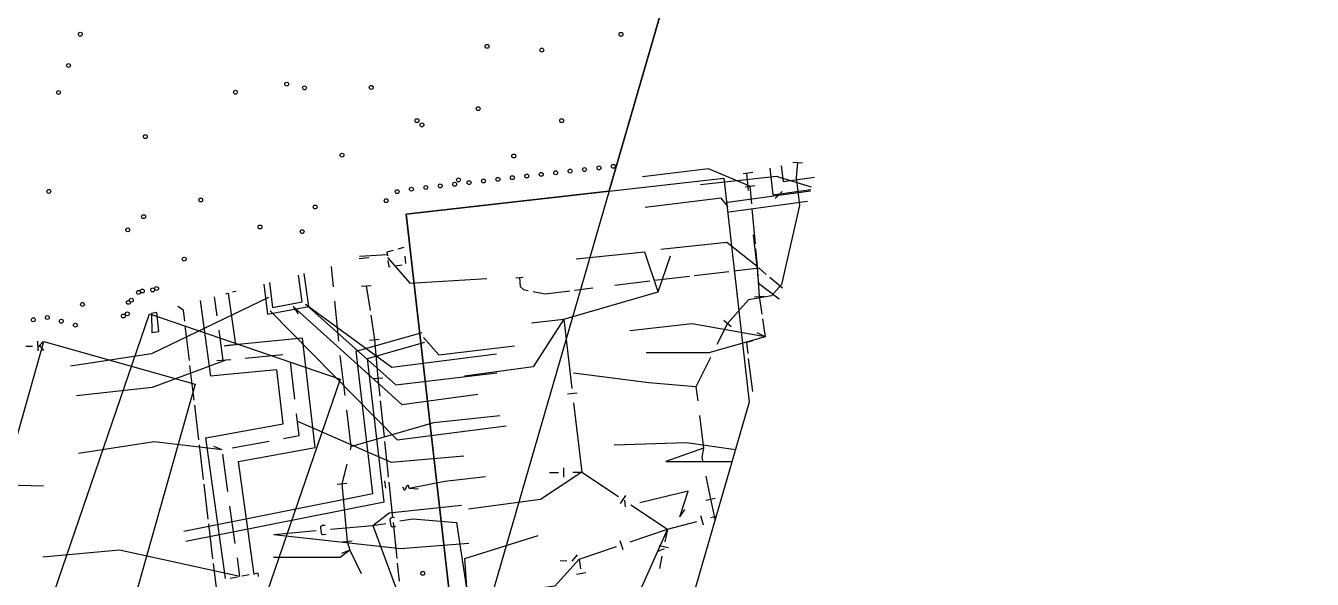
# Model space of a CAD drawing. Header units: metres. Extents: x 3206 to 3701, y 9896 to 11410.
# Drawn here: x 3315.1 to 3448.1, y 10205 to 10262.2 of the extents above; entities that cross this region are included whole.
import ezdxf

# ---------------------------------------------------------------- set-up
doc = ezdxf.new("R2010")
doc.units = ezdxf.units.M
for name, color, linetype in [('BOUNDARY', 7, 'Continuous'), ('BUILDING', 7, 'Continuous'), ('ELECTR_CABLE', 7, 'Continuous'), ('ELECTR_CABLE_COMM', 7, 'Continuous'), ('GROUND', 7, 'Continuous'), ('HEAT', 7, 'Continuous'), ('SEWER', 7, 'Continuous')]:
    doc.layers.add(name, color=color, linetype=linetype)

# ---------------------------------------------------------------- blocks, each defined once
blk = doc.blocks.new('МОЖЖЕВЕЛЬНИК_СКАЛЬНЫЙ')
blk.add_circle((0, 0), 0.2)
blk = doc.blocks.new('БЕРЕЗА_ПОЛЕЗНАЯ')
blk.add_circle((0, 0), 0.2)
blk = doc.blocks.new('КЛЕН_САХАРИСТЫЙ')
blk.add_circle((0, 0), 0.2)
blk = doc.blocks.new('ЧЕРЕМУХА_ШУБЕРТ')
blk.add_circle((0, 0), 0.2)

msp = doc.modelspace()

# ---------------------------------------------------------------- linework, layer by layer
at = {"layer": 'BOUNDARY'}
msp.add_lwpolyline([(3253.02, 9915.67), (3233.6, 10020.11), (3233.04, 10027.23), (3225.68, 10139.96), (3262.08, 10325.26), (3335.84, 10689.44), (3351.1, 10763.68), (3367.77, 10831.23), (3377.81, 10869.11), (3520.39, 11207.45), (3551.17, 11273.83), (3554.01, 11279.37), (3611.72, 11390.17), (3639.44, 11373.13), (3680.64, 11298.58), (3281.25, 9920.2)], close=True, dxfattribs=at)
at = {"layer": 'BUILDING'}
for points in [[(3354.44, 10242.75), (3387.26, 10246.47), (3389.89, 10223.3), (3380.86, 10192.11), (3360.45, 10189.79)], [(3306.86, 10171.02), (3327.91, 10232.42), (3347.62, 10225.66), (3326.57, 10164.27)], [(3328.15, 10230.5), (3328.88, 10230.59), (3328.66, 10232.55), (3328.11, 10232.47)], [(3303.48, 10181.72), (3316.99, 10229.57), (3332.62, 10225.16), (3319.11, 10177.3)]]:
    msp.add_lwpolyline(points, close=True, dxfattribs=at)
at = {"layer": 'ELECTR_CABLE'}
for points in [[(3389.95, 10245.62), (3385.69, 10247.41), (3378.84, 10246.59)], [(3394.88, 10248.08), (3394.73, 10246.52), (3395.08, 10243.62), (3393.21, 10235.47), (3392.18, 10234.29), (3389.8, 10233.88), (3387.64, 10231.44)], [(3389.26, 10246.93), (3390.25, 10247.07)], [(3389.59, 10246.97), (3389.79, 10245.17)], [(3394.38, 10248.13), (3395.38, 10248.04)], [(3389.45, 10245.55), (3390.45, 10245.69)], [(3389.95, 10245.62), (3390.11, 10243.8)], [(3390.16, 10243.3), (3390.49, 10239.65)], [(3390.3, 10240.59), (3390.7, 10237)], [(3390.7, 10237.33), (3387.56, 10239.8), (3380.74, 10239.09)], [(3390.54, 10239.15), (3390.7, 10237.33)], [(3349.57, 10238.16), (3350.57, 10238.24)], [(3346.66, 10237.31), (3346.87, 10235.23)], [(3365.77, 10236.14), (3366.51, 10236.23)], [(3383.7, 10236.28), (3380.1, 10235.86)], [(3387.79, 10236.77), (3384.19, 10236.34)], [(3391.65, 10236.51), (3390.92, 10237.14), (3388.28, 10236.83)], [(3390.7, 10237.33), (3390.93, 10234.22)], [(3390.75, 10236.5), (3390.85, 10235.6), (3392.99, 10233.99)], [(3349.81, 10235.27), (3350.81, 10235.36)], [(3350.31, 10235.32), (3350.69, 10232.78)], [(3366.14, 10236.19), (3366.22, 10235.24), (3366.56, 10234.93), (3367.05, 10234.84)], [(3371.82, 10234.87), (3373.72, 10235.1)], [(3379.61, 10235.8), (3376.01, 10235.37)], [(3393.31, 10235.09), (3392.03, 10236.19)], [(3347.01, 10233.74), (3347.43, 10229.59)], [(3367.54, 10234.75), (3368.8, 10234.5), (3371.33, 10234.81)], [(3390.43, 10234.18), (3391.43, 10234.26)], [(3390.93, 10234.22), (3391.2, 10232.39)], [(3350.76, 10232.28), (3351.14, 10229.74)], [(3391.54, 10230.06), (3383.98, 10231.38), (3377.56, 10230.66)], [(3387.64, 10231.44), (3386.55, 10229.26)], [(3387.26, 10231.77), (3388.01, 10231.1)], [(3391.27, 10231.89), (3391.54, 10230.06)], [(3350.64, 10229.69), (3351.63, 10229.79)], [(3351.14, 10229.74), (3351.51, 10225.76)], [(3391.54, 10230.06), (3385.71, 10228.4), (3379.24, 10228.4)], [(3390.23, 10229.63), (3389.59, 10229.46), (3389.73, 10228.32)], [(3391.54, 10230.06), (3390.7, 10230.46)], [(3347.58, 10228.1), (3348.08, 10223.96)], [(3385.88, 10227.91), (3384.37, 10224.88), (3384.56, 10223.41)], [(3389.79, 10227.82), (3390.21, 10224.38)], [(3351.01, 10225.72), (3352.01, 10225.81)], [(3351.51, 10225.76), (3351.7, 10223.91)], [(3384.37, 10224.88), (3379.51, 10225.27), (3371.73, 10226.3)], [(3351.75, 10223.41), (3352.14, 10219.71)], [(3348.26, 10222.47), (3348.72, 10218.7), (3348.63, 10218.34)], [(3348.72, 10218.7), (3357.28, 10221.17), (3364.1, 10221.89)], [(3384.74, 10221.92), (3385.17, 10218.53), (3384.98, 10217.55), (3385.08, 10217.1)], [(3352.19, 10219.21), (3352.49, 10216.31), (3352.58, 10215.51)], [(3385.17, 10218.53), (3381.25, 10217.15), (3388.11, 10217.15)], [(3348.28, 10216.88), (3347.79, 10214.85)], [(3352.19, 10215.13), (3352.28, 10214.39)], [(3352.63, 10215.01), (3353.02, 10211.31)], [(3354.73, 10214.4), (3358.43, 10215.11), (3362.64, 10215.61)], [(3385.39, 10215.63), (3385.89, 10213.25)], [(3347.29, 10214.81), (3348.28, 10214.9)], [(3347.79, 10214.85), (3348.34, 10208.88)], [(3354.42, 10214.45), (3354.41, 10214.43), (3354.39, 10214.39), (3354.38, 10214.37), (3354.36, 10214.34), (3354.34, 10214.3), (3354.33, 10214.28), (3354.32, 10214.26), (3354.31, 10214.24), (3354.29, 10214.23), (3354.29, 10214.22), (3354.28, 10214.21), (3354.27, 10214.21), (3354.27, 10214.2), (3354.27, 10214.2), (3354.26, 10214.2), (3354.26, 10214.19), (3354.26, 10214.19), (3354.26, 10214.19), (3354.25, 10214.19), (3354.25, 10214.19), (3354.25, 10214.19), (3354.25, 10214.19), (3354.24, 10214.19), (3354.24, 10214.19), (3354.24, 10214.19), (3354.24, 10214.19), (3354.24, 10214.19), (3354.23, 10214.19), (3354.23, 10214.19), (3354.23, 10214.19), (3354.23, 10214.19), (3354.23, 10214.19), (3354.23, 10214.19), (3354.23, 10214.19), (3354.23, 10214.19), (3354.23, 10214.19), (3354.22, 10214.19), (3354.22, 10214.19), (3354.22, 10214.19), (3354.22, 10214.19), (3354.22, 10214.2), (3354.22, 10214.2), (3354.22, 10214.2), (3354.22, 10214.2), (3354.22, 10214.21), (3354.21, 10214.21), (3354.21, 10214.21), (3354.21, 10214.22), (3354.17, 10214.31), (3354.16, 10214.35), (3354.13, 10214.45), (3354.11, 10214.49)], [(3354.42, 10214.45), (3354.43, 10214.46), (3354.45, 10214.5), (3354.46, 10214.52), (3354.48, 10214.55), (3354.5, 10214.59), (3354.51, 10214.61), (3354.53, 10214.63), (3354.54, 10214.65), (3354.55, 10214.66), (3354.56, 10214.67), (3354.56, 10214.68), (3354.57, 10214.68), (3354.57, 10214.69), (3354.57, 10214.69), (3354.58, 10214.69), (3354.58, 10214.7), (3354.58, 10214.7), (3354.59, 10214.7), (3354.59, 10214.7), (3354.59, 10214.7), (3354.6, 10214.7), (3354.6, 10214.7), (3354.6, 10214.71), (3354.6, 10214.71), (3354.6, 10214.71), (3354.6, 10214.71), (3354.61, 10214.71), (3354.61, 10214.71), (3354.61, 10214.7), (3354.61, 10214.7), (3354.61, 10214.7), (3354.61, 10214.7), (3354.61, 10214.7), (3354.61, 10214.7), (3354.62, 10214.7), (3354.62, 10214.7), (3354.62, 10214.7), (3354.62, 10214.7), (3354.62, 10214.7), (3354.62, 10214.7), (3354.62, 10214.69), (3354.62, 10214.69), (3354.63, 10214.69), (3354.63, 10214.69), (3354.63, 10214.69), (3354.63, 10214.68), (3354.63, 10214.68), (3354.63, 10214.67), (3354.67, 10214.58), (3354.68, 10214.54), (3354.72, 10214.44), (3354.73, 10214.4)], [(3354.73, 10214.4), (3355.66, 10214.32)], [(3382.7, 10211.41), (3383.58, 10214.07), (3378.58, 10212.88)], [(3385.4, 10213.15), (3386.38, 10213.35)], [(3385.89, 10213.25), (3386.35, 10211.06)], [(3382.7, 10211.41), (3383.22, 10212.18)], [(3353.07, 10210.82), (3353.46, 10207.11)], [(3347.84, 10208.83), (3348.84, 10208.93)], [(3348.34, 10208.88), (3348.61, 10207.97), (3349.76, 10205.56)], [(3348.61, 10207.97), (3347.61, 10207.22), (3340.72, 10207.22)], [(3348.61, 10207.97), (3347.74, 10207.63)], [(3353.51, 10206.62), (3353.71, 10204.76)]]:
    msp.add_lwpolyline(points, dxfattribs=at)
at = {"layer": 'ELECTR_CABLE_COMM'}
for points in [[(3331.54, 10231.68), (3331.4, 10232.79), (3330.83, 10233.18)], [(3332.02, 10227.58), (3331.6, 10231.18)], [(3332.51, 10223.48), (3332.08, 10227.08)], [(3333, 10219.38), (3332.57, 10222.98)], [(3333.49, 10215.28), (3333.06, 10218.88)], [(3333.98, 10211.19), (3333.55, 10214.79)], [(3334.46, 10207.09), (3334.04, 10210.69)], [(3334.95, 10202.99), (3334.52, 10206.59)]]:
    msp.add_lwpolyline(points, dxfattribs=at)
at = {"layer": 'GROUND'}
msp.add_lwpolyline([(3443.33, 10479.59), (3375.39, 10245.13), (3354.44, 10242.75), (3360.14, 10192.5), (3341, 10126.43), (3325.48, 10156.73), (3291.4, 10139.28)], dxfattribs=at)
at = {"layer": 'HEAT'}
for points in [[(3392.01, 10247.48), (3392.34, 10244.75), (3396.27, 10245.3)], [(3393.19, 10247.73), (3393.38, 10246.1), (3396.63, 10246.56)], [(3396.33, 10245.52), (3392.7, 10246.63), (3384.84, 10245.78)], [(3387.72, 10243.48), (3386.97, 10244.4), (3379.12, 10243.42)], [(3387.65, 10243.98), (3396.22, 10245.14)], [(3393.28, 10245.07), (3392.58, 10244.35)], [(3387.79, 10242.99), (3395.92, 10244.09)], [(3353.07, 10238.98), (3352.44, 10238.82)], [(3354.19, 10239.27), (3353.55, 10239.11)], [(3349.62, 10238.39), (3352.49, 10238.56)], [(3352.44, 10238.82), (3352.49, 10238.43)], [(3352.51, 10238.26), (3354.79, 10235.58), (3362.78, 10236.07)], [(3352.55, 10237.94), (3352.63, 10237.3), (3352.76, 10237.32)], [(3354.4, 10237.63), (3354.31, 10238.4)], [(3339.71, 10235.5), (3340.1, 10232.38), (3344.36, 10233.2), (3343.87, 10236.58)], [(3340.3, 10235.65), (3340.62, 10233.09), (3343.68, 10233.68), (3343.29, 10236.43)], [(3353.25, 10237.38), (3354.02, 10237.48)], [(3340.19, 10234.13), (3328.12, 10228.28), (3319.72, 10227.01)], [(3335.76, 10205.03), (3333.72, 10219.58), (3341.72, 10221.05), (3341.06, 10226.63), (3335.94, 10226.14), (3334.25, 10225.98), (3333.16, 10233.79)], [(3334.89, 10232.23), (3334.62, 10234.17)], [(3338.73, 10205.45), (3337.09, 10217.14), (3345.02, 10218.6), (3343.7, 10229.89), (3335.65, 10229.13), (3336.82, 10229.24), (3336.08, 10234.55)], [(3336, 10234.53), (3335.77, 10234.47)], [(3336.82, 10234.74), (3336.48, 10234.65)], [(3340.36, 10232.74), (3353.51, 10219.4), (3364.75, 10220.82)], [(3342.75, 10233.2), (3353.97, 10223.05), (3361.84, 10224.13)], [(3342.75, 10233.2), (3343.25, 10232.41)], [(3344.02, 10233.44), (3352.93, 10226.92), (3363.75, 10228.28)], [(3344.02, 10233.44), (3353.35, 10225.09), (3363.81, 10226.31)], [(3331.44, 10209.93), (3350.99, 10213.82), (3349.27, 10228.55), (3356.08, 10230.5)], [(3336.29, 10227.68), (3335.79, 10227.64), (3335.53, 10227.61), (3335.1, 10230.74)], [(3356.22, 10229.99), (3357.79, 10228.17), (3365.64, 10229.12)], [(3331.64, 10208.9), (3352.15, 10212.97), (3350.42, 10227.79), (3356.37, 10229.49)], [(3335.79, 10227.64), (3328.17, 10224.81), (3320.35, 10223.94)], [(3335.79, 10227.64), (3334.86, 10227.56)], [(3341.68, 10228.19), (3337.78, 10227.82)], [(3342.93, 10223.58), (3342.47, 10227.47)], [(3341.76, 10219.53), (3343.37, 10219.83), (3343.11, 10222.09)], [(3343.2, 10221.32), (3352.89, 10217.09), (3360.39, 10217.74)], [(3335.41, 10218.36), (3328.38, 10219.18), (3320.57, 10217.99)], [(3336.43, 10218.55), (3340.28, 10219.26)], [(3335.41, 10218.36), (3334.54, 10218.71)], [(3336.01, 10214.03), (3335.47, 10217.91)], [(3336.77, 10208.66), (3336.22, 10212.54)], [(3361.48, 10192.7), (3360.5, 10207.11), (3368.08, 10209.5)], [(3337.25, 10205.24), (3324.79, 10207.99), (3316.86, 10207.25)], [(3337.25, 10205.24), (3336.98, 10207.18)], [(3336.98, 10205.19), (3336.24, 10205.05)], [(3338.21, 10205.41), (3337.47, 10205.28)], [(3339.18, 10205.26), (3339.12, 10205.58), (3338.7, 10205.5)]]:
    msp.add_lwpolyline(points, dxfattribs=at)
at = {"layer": 'SEWER'}
for points in [[(3380.48, 10234.71), (3379.11, 10238.8), (3372.01, 10238.07)], [(3380.48, 10234.71), (3381.76, 10238.42)], [(3370.71, 10231.86), (3380.48, 10234.71)], [(3370.71, 10231.86), (3367.55, 10226.93), (3360.44, 10225.98)], [(3367.37, 10231.5), (3370.71, 10231.86)], [(3370.71, 10231.86), (3371.56, 10224.7)], [(3316.34, 10229.59), (3316.36, 10228.59)], [(3316.35, 10228.95), (3316.92, 10229.57)], [(3315.12, 10229.08), (3315.82, 10229.09)], [(3316.54, 10229.15), (3316.93, 10228.64)], [(3372.1, 10224.23), (3371.12, 10224.11)], [(3371.73, 10223.21), (3372.58, 10216.05)], [(3388.46, 10218.34), (3383.4, 10219.09), (3375.93, 10218.84)], [(3370.68, 10216.5), (3370.7, 10215.51)], [(3308.43, 10215.85), (3310.51, 10214.79), (3316.96, 10214.63)], [(3372.58, 10216.05), (3368.31, 10213.22), (3360.87, 10212.23)], [(3369.24, 10216), (3370.16, 10216.01)], [(3371.66, 10216.03), (3372.58, 10216.05)], [(3372.58, 10216.05), (3376.39, 10213.51)], [(3377.1, 10213.62), (3376.55, 10212.79)], [(3350.99, 10210.53), (3352.67, 10211.83), (3360.16, 10212.64)], [(3377.01, 10213.15), (3377.05, 10212.46)], [(3377.64, 10212.67), (3381.44, 10210.13)], [(3353.21, 10211.37), (3352.94, 10211.32), (3352.9, 10211.32), (3352.87, 10211.3), (3352.83, 10211.29), (3352.8, 10211.26), (3352.78, 10211.24), (3352.76, 10211.2), (3352.74, 10211.17), (3352.74, 10211.14), (3352.74, 10211.11), (3352.84, 10210.53), (3352.85, 10210.51), (3352.86, 10210.49), (3352.88, 10210.47), (3352.89, 10210.45), (3352.92, 10210.43), (3352.95, 10210.42), (3352.98, 10210.41), (3353.03, 10210.4), (3353.07, 10210.4), (3353.37, 10210.46)], [(3353.79, 10211), (3355.11, 10211.23)], [(3355.11, 10211.23), (3359.64, 10210.84), (3360.69, 10203.79)], [(3381.44, 10210.13), (3384.46, 10210.95)], [(3384.85, 10211.56), (3385.11, 10210.6)], [(3385.91, 10211.35), (3386.47, 10211.5)], [(3340.75, 10209.6), (3345.13, 10210)], [(3340.75, 10209.6), (3353.83, 10208.14), (3360.89, 10208.69)], [(3346.07, 10210.54), (3345.79, 10210.52), (3345.75, 10210.51), (3345.73, 10210.5), (3345.69, 10210.49), (3345.65, 10210.47), (3345.63, 10210.44), (3345.6, 10210.41), (3345.58, 10210.38), (3345.58, 10210.35), (3345.58, 10210.32), (3345.63, 10209.74), (3345.64, 10209.72), (3345.65, 10209.7), (3345.66, 10209.67), (3345.68, 10209.66), (3345.71, 10209.63), (3345.73, 10209.62), (3345.77, 10209.61), (3345.81, 10209.59), (3345.85, 10209.59), (3346.16, 10209.62)], [(3346.62, 10210.13), (3350.99, 10210.53)], [(3350.99, 10210.53), (3352.32, 10210.75)], [(3350.99, 10210.53), (3354.42, 10201.23)], [(3381.44, 10210.13), (3377.49, 10201.27), (3370.39, 10198.81)], [(3377.58, 10208.82), (3381.44, 10210.13)], [(3381.44, 10210.13), (3381.18, 10208.83)], [(3372.3, 10207.03), (3376.16, 10208.34)], [(3376.51, 10208.97), (3376.82, 10208.03)], [(3381.54, 10208.22), (3380.57, 10208.42)], [(3372.3, 10207.03), (3369.81, 10204.26), (3362.32, 10203.25)], [(3371.57, 10206.82), (3372.12, 10207.5)], [(3372.3, 10207.03), (3372.45, 10206.06)], [(3381.08, 10208.12), (3380.45, 10207.83)], [(3380.87, 10207.37), (3380.61, 10206.07)], [(3370.34, 10206.86), (3371.03, 10206.92)], [(3373.01, 10205.62), (3372.03, 10205.46)]]:
    msp.add_lwpolyline(points, dxfattribs=at)

# ---------------------------------------------------------------- block references
at = {"layer": 'BUSH'}
for p in [(3320.75, 10261.35), (3376.63, 10261.34), (3362.79, 10260.1), (3318.49, 10255.32), (3336.79, 10255.35), (3343.92, 10255.8), (3350.82, 10255.85), (3361.87, 10253.65), (3356.06, 10251.97), (3370.5, 10252.41), (3327.47, 10250.76), (3347.8, 10248.84), (3365.55, 10248.75), (3366.89, 10246.68), (3368.39, 10246.85), (3369.88, 10247.02), (3371.37, 10247.19), (3372.86, 10247.35), (3374.35, 10247.52), (3375.84, 10247.69), (3354.97, 10245.32), (3356.46, 10245.49), (3357.95, 10245.66), (3359.44, 10245.83), (3359.84, 10246.28), (3360.93, 10246), (3362.42, 10246.17), (3363.91, 10246.34), (3365.4, 10246.51), (3317.5, 10245.09), (3333.21, 10244.2), (3352.36, 10244.13), (3353.5, 10245.06), (3345.02, 10243.48), (3327.29, 10242.48), (3339.32, 10241.41), (3331.49, 10238.08), (3327.16, 10234.78), (3328.23, 10234.9), (3328.63, 10235.05), (3320.97, 10233.4), (3325.72, 10233.61), (3326.02, 10233.84), (3326.77, 10234.64), (3317.34, 10232.04), (3325.2, 10232.2), (3325.61, 10232.42), (3315.89, 10231.81), (3318.79, 10231.66), (3320.24, 10231.25), (3356.14, 10205.58)]:
    msp.add_blockref('МОЖЖЕВЕЛЬНИК_СКАЛЬНЫЙ', p, dxfattribs=at)
at = {"layer": 'TREE'}
for name, p in [('БЕРЕЗА_ПОЛЕЗНАЯ', (3368.45, 10259.71)), ('КЛЕН_САХАРИСТЫЙ', (3319.53, 10258.12)), ('ЧЕРЕМУХА_ШУБЕРТ', (3342.08, 10256.18)), ('КЛЕН_САХАРИСТЫЙ', (3355.55, 10252.41)), ('БЕРЕЗА_ПОЛЕЗНАЯ', (3325.65, 10241.12)), ('ЧЕРЕМУХА_ШУБЕРТ', (3343.68, 10240.93))]:
    msp.add_blockref(name, p, dxfattribs=at)

doc.saveas('drawing.dxf')
